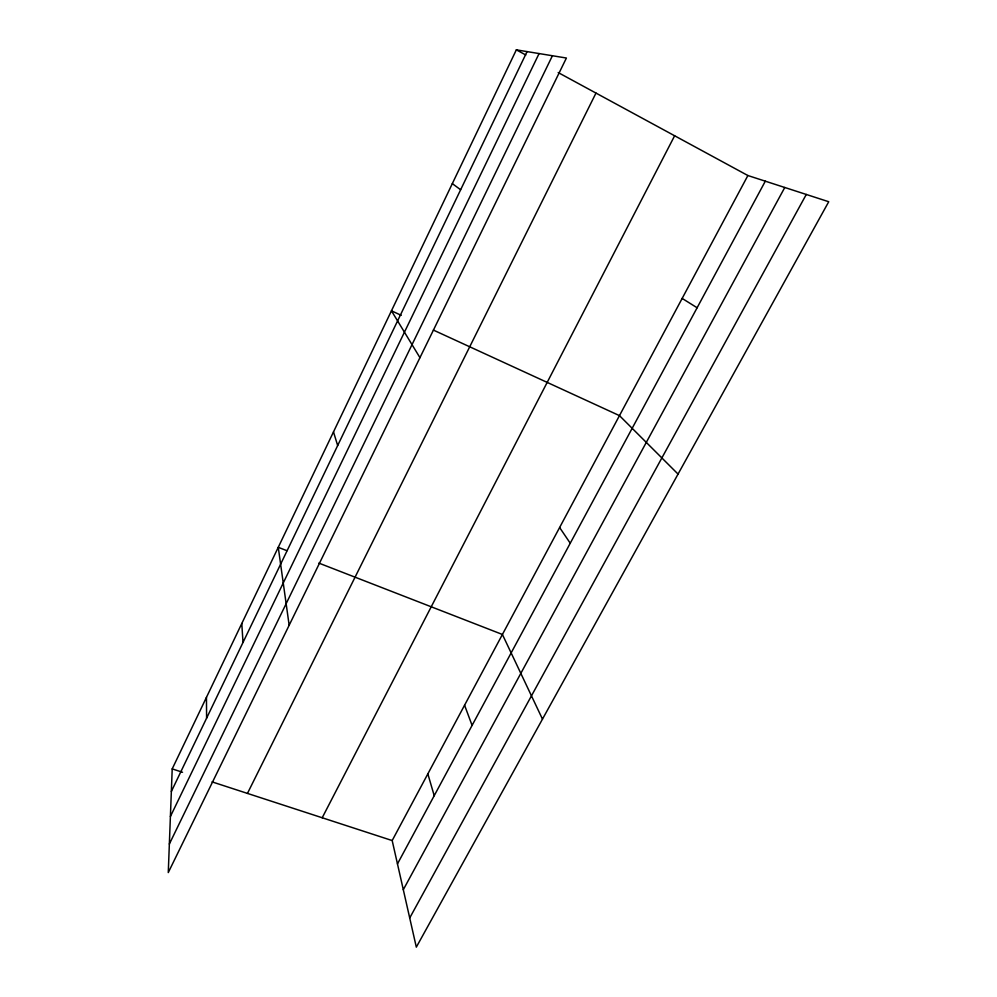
<?xml version="1.0" encoding="UTF-8"?>
<svg xmlns="http://www.w3.org/2000/svg" width="997" height="997" viewBox="0 0 997 997"><rect width="100%" height="100%" fill="white"/><g stroke="black" fill="none" stroke-linecap="round" stroke-linejoin="round"><path stroke-width="1.5" d="M172.207 768.899L168.269 872.587L566.408 58.025L516.346 49.85L172.207 768.899L182.538 772.264M171.359 791.468L527.064 51.595M170.4 816.518L539.078 53.564M169.353 844.035L552.413 55.745M247.455 793.413L595.982 93.07M322.205 817.764L674.633 135.766M392.182 840.558L747.887 175.534L828.731 201.73L416.322 947.15L392.182 840.558L212.049 781.872M397.467 863.888L765.322 181.18M403.311 889.698L784.776 187.486M409.717 917.963L806.286 194.452M286.949 550.705L278.263 547.328L289.155 625.256M318.841 563.093L502.413 634.466L542.48 719.124M401.23 315.314L391.447 310.815L419.949 357.674M433.383 330.082L619.461 415.624L678.047 474.086M516.346 49.85L525.793 54.985M558.183 72.557L747.887 175.534M682.147 298.415L697.115 307.761M452.326 183.622L460.639 189.754M559.616 527.513L570.247 543.228M464.577 705.215L472.092 725.405M333.497 431.9L337.659 445.559M427.85 773.884L434.218 795.693M241.785 623.524L243.006 642.429M206.454 697.339L206.603 718.152"/></g></svg>
